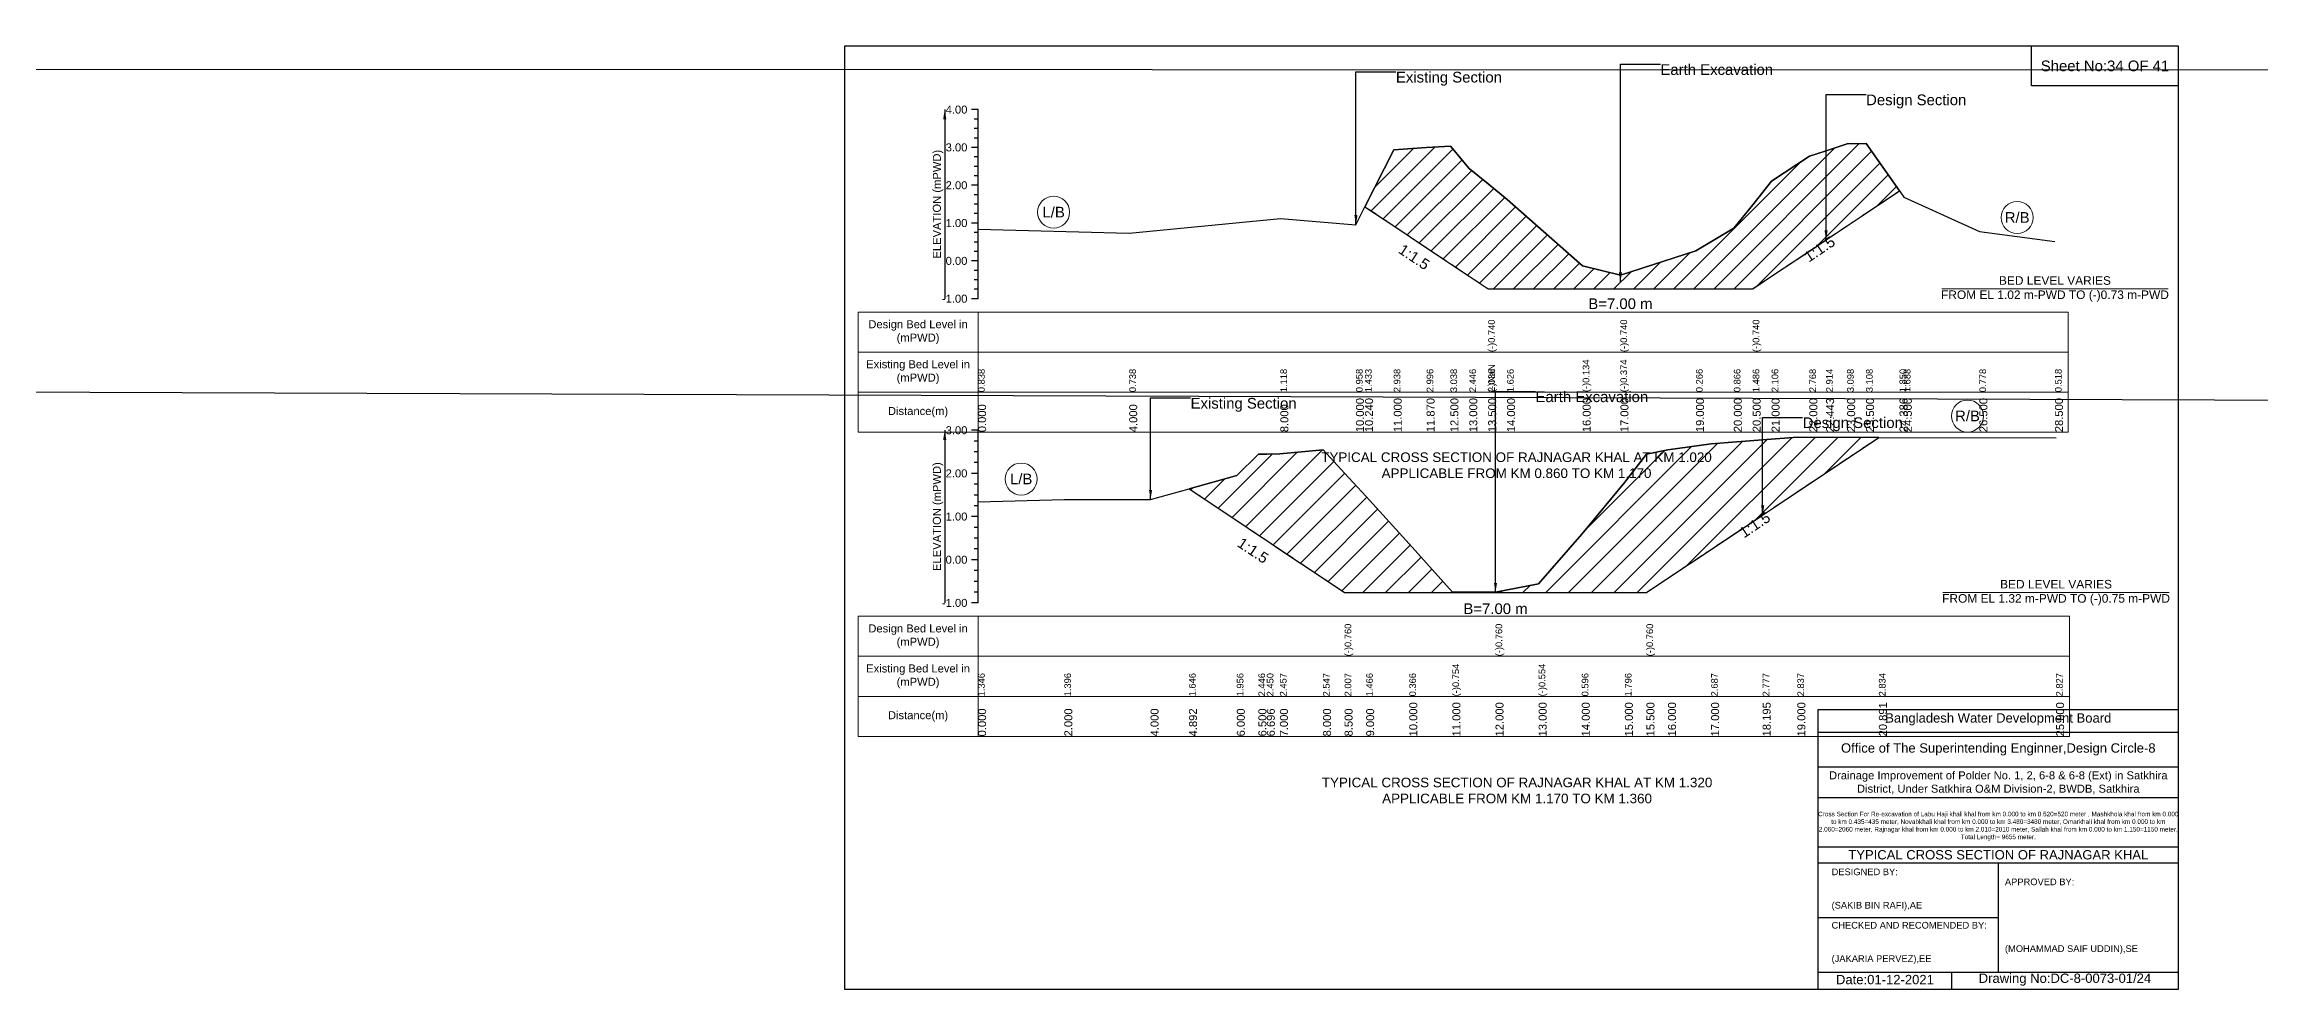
# Model space of a CAD drawing. Header units: inches. Extents: x 0 to 506000, y -4242 to 7.
# Drawn here: x 426399 to 436366, y -4242 to 7 of the extents above; entities that cross this region are included whole.
import ezdxf

# ---------------------------------------------------------------- set-up
doc = ezdxf.new("R2010")
doc.units = ezdxf.units.IN
doc.header["$LTSCALE"] = 7
doc.header["$MEASUREMENT"] = 0
doc.linetypes.add('DASHED', pattern=[0.75, 0.5, -0.25])
for name, color, linetype, lineweight in [('Cross section Data Border', 7, 'Continuous', 9), ('Cross Section Labels', 7, 'Continuous', 9), ('Design_Bed_Level for Xsection', 7, 'DASHED', 25), ('Existing_Bed_Level for Xsection', 7, 'Continuous', 25), ('Long Section Labels', 7, 'Continuous', 9)]:
    doc.layers.add(name, color=color, linetype=linetype, lineweight=lineweight)
doc.styles.get("Standard").update_dxf_attribs({"font": 'arial.ttf'})
doc.dimstyles.get("Standard").update_dxf_attribs({"dimtxt": 0.18, "dimasz": 0.18, "dimexe": 0.18, "dimexo": 0.0625, "dimgap": 0.09, "dimtad": 0, "dimtih": 1, "dimtoh": 1, "dimdec": 4, "dimzin": 0, "dimdsep": 46, "dimtxsty": 'Standard', "dimcen": 0.09, "dimadec": 0, "dimazin": 0, "dimtfac": 1, "dimtdec": 4, "dimtofl": 0, "dimtmove": 0, "dimatfit": 3, "dimfxl": 1, "dimtolj": 1, "dimtzin": 0, "dimarcsym": 0})

msp = doc.modelspace()

# ---------------------------------------------------------------- hatches: boundary and pattern name
at = {"layer": 'Existing_Bed_Level for Xsection'}
h = msp.add_hatch(dxfattribs=at)
h.set_pattern_fill('ANSI31', color=256, scale=510, style=0)
h.paths.add_polyline_path([(432340.8, -722.8), (432470, -808.9), (432617.9, -907.5), (432725, -978.9), (432810, -1035.6), (432895, -1092.2), (432980, -1092.2), (433320, -1092.2), (433490, -1092.2), (433830, -1092.2), (434000, -1092.2), (434085, -1092.2), (434170, -1035.6), (434340, -922.2), (434415.3, -872), (434510, -808.9), (434595, -752.2), (434745.6, -651.8), (434595, -438.1), (434510, -439.8), (434415.3, -471), (434340, -495.9), (434170, -608.4), (434085, -713.8), (434000, -819.2), (433830, -921.2), (433490, -1030), (433320, -989.2), (432980, -690), (432895, -620.3), (432810, -550.6), (432725, -450), (432617.9, -457.1), (432470, -467)])
h = msp.add_hatch(dxfattribs=at)
h.set_pattern_fill('ANSI31', color=256, scale=582, style=0)
h.paths.add_polyline_path([(431549, -1990.5), (431764, -2133.8), (431861, -2198.5), (431899, -2223.8), (431958, -2263.2), (432152, -2392.5), (432249, -2457.2), (432346, -2457.2), (432540, -2457.2), (432734, -2457.2), (432928, -2457.2), (433122, -2457.2), (433316, -2457.2), (433510, -2457.2), (433607, -2457.2), (433704, -2392.5), (433898, -2263.2), (434129.9, -2108.6), (434286, -2004.5), (434652.8, -1760), (434286, -1759.3), (434129.9, -1771.1), (433898, -1788.4), (433704, -1815.6), (433607, -1835.2), (433510, -1961.3), (433316, -2194.1), (433122, -2417.2), (432928, -2456), (432734, -2456), (432540, -2238.7), (432346, -2025.3), (432249, -1920.5), (432152, -1815.6), (431958, -1833.1), (431899, -1834.4), (431861, -1835.2), (431764, -1930.3)])

# ---------------------------------------------------------------- linework, layer by layer
for points in [[(430000, 0), (436000, 0), (436000, -4242), (430000, -4242)], [(435340, 0), (436000, 0), (436000, -180), (435340, -180)]]:
    msp.add_lwpolyline(points, close=True)
for points in [[(434380, -4242), (434380, -2982), (436000, -2982)], [(434380, -3084), (436000, -3084)], [(434380, -3240), (436000, -3240)], [(434380, -3378), (436000, -3378)], [(434380, -3600), (436000, -3600)], [(434380, -3672), (436000, -3672)], [(435190, -3672), (435190, -4164)], [(434380, -3918), (435190, -3918)], [(434380, -4164), (436000, -4164)], [(434980, -4164), (434980, -4242)]]:
    msp.add_lwpolyline(points)
at = {"layer": 'Cross section Data Border'}
for points in [[(430060, -1196.4), (435505, -1196.4), (435505, -1736.4), (430060, -1736.4)], [(430060, -2563.7), (435510, -2563.7), (435510, -3103.7), (430060, -3103.7)]]:
    msp.add_lwpolyline(points, close=True, dxfattribs=at)
for points in [[(430600, -1196.4), (430600, -1736.4)], [(430060, -1376.4), (435505, -1376.4)], [(430060, -1556.4), (435505, -1556.4)], [(430600, -2563.7), (430600, -3103.7)], [(430060, -2743.7), (435510, -2743.7)], [(430060, -2923.7), (435510, -2923.7)]]:
    msp.add_lwpolyline(points, dxfattribs=at)
at = {"layer": 'Cross Section Labels'}
for points in [[(434936, -1092.2), (435954, -1092.2)], [(434941, -2457.2), (435959, -2457.2)]]:
    msp.add_lwpolyline(points, dxfattribs=at)
for centre in [(430940, -747.5), (435275, -771.3), (435051.4, -1663.6), (430794, -1946.8)]:
    msp.add_circle(centre, 72, dxfattribs=at)
at = {"layer": 'Design_Bed_Level for Xsection'}
for points in [[(432340.8, -722.8), (432617.9, -907.5), (432895, -1092.2), (433490, -1092.2), (434085, -1092.2), (434415.3, -872), (434745.6, -651.8)], [(431549, -1990.5), (431899, -2223.8), (432249, -2457.2), (432928, -2457.2), (433607, -2457.2), (434129.9, -2108.6), (434652.8, -1760)]]:
    msp.add_lwpolyline(points, dxfattribs=at)
at = {"layer": 'Existing_Bed_Level for Xsection'}
for points in [[(430600, -286.4), (430570, -286.4)], [(430600, -1136.4), (430600, -966.4), (430600, -796.4), (430600, -626.4), (430600, -456.4), (430600, -286.4)], [(430600, -328.9), (430582, -328.9)], [(430600, -371.4), (430582, -371.4)], [(430600, -456.4), (430570, -456.4)], [(430600, -413.9), (430582, -413.9)], [(430600, -824), (431280, -841), (431960, -776.4), (432300, -803.6), (432340.8, -722.8), (432470, -467), (432617.9, -457.1), (432725, -450), (432810, -550.6), (432895, -620.3), (432895, -620.3), (432980, -690), (433320, -989.2), (433490, -1030), (433490, -1030), (433830, -921.2), (434000, -819.2), (434085, -713.8), (434085, -713.8), (434170, -608.4), (434340, -495.9), (434415.3, -471), (434510, -439.8), (434595, -438.1), (434745.6, -651.8), (434765, -679.5), (435105, -834.2), (435445, -878.4)], [(430600, -498.9), (430582, -498.9)], [(430600, -541.4), (430582, -541.4)], [(430600, -583.9), (430582, -583.9)], [(430600, -626.4), (430570, -626.4)], [(430600, -668.9), (430582, -668.9)], [(430600, -796.4), (430570, -796.4)], [(430600, -711.4), (430582, -711.4)], [(430600, -753.9), (430582, -753.9)], [(430600, -838.9), (430582, -838.9)], [(430600, -881.4), (430582, -881.4)], [(430600, -966.4), (430570, -966.4)], [(430600, -923.9), (430582, -923.9)], [(430600, -1008.9), (430582, -1008.9)], [(430600, -1051.4), (430582, -1051.4)], [(430600, -1093.9), (430582, -1093.9)], [(430600, -1136.4), (430570, -1136.4)], [(430600, -1727.7), (430570, -1727.7)], [(430600, -1776.2), (430582, -1776.2)], [(430600, -2503.7), (430600, -2309.7), (430600, -2115.7), (430600, -1921.7), (430600, -1727.7)], [(430600, -2048.6), (430988, -2038.9), (431376, -2038.9), (431549, -1990.5), (431764, -1930.3), (431861, -1835.2), (431899, -1834.4), (431958, -1833.1), (432152, -1815.6), (432249, -1920.5), (432249, -1920.5), (432346, -2025.3), (432540, -2238.7), (432734, -2456), (432928, -2456), (432928, -2456), (433122, -2417.2), (433316, -2194.1), (433510, -1961.3), (433607, -1835.2), (433607, -1835.2), (433704, -1815.6), (433898, -1788.4), (434129.9, -1771.1), (434286, -1759.3), (434652.8, -1760), (435450, -1761.3)], [(430600, -1824.7), (430582, -1824.7)], [(430600, -1873.2), (430582, -1873.2)], [(430600, -1921.7), (430570, -1921.7)], [(430600, -1970.2), (430582, -1970.2)], [(430600, -2018.7), (430582, -2018.7)], [(430600, -2067.2), (430582, -2067.2)], [(430600, -2115.7), (430570, -2115.7)], [(430600, -2164.2), (430582, -2164.2)], [(430600, -2212.7), (430582, -2212.7)], [(430600, -2261.2), (430582, -2261.2)], [(430600, -2309.7), (430570, -2309.7)], [(430600, -2358.2), (430582, -2358.2)], [(430600, -2406.7), (430582, -2406.7)], [(430600, -2455.2), (430582, -2455.2)], [(430600, -2503.7), (430570, -2503.7)]]:
    msp.add_lwpolyline(points, dxfattribs=at)
for points in [[(432340.8, -722.8), (432470, -808.9), (432617.9, -907.5), (432725, -978.9), (432810, -1035.6), (432895, -1092.2), (432895, -1092.2), (432980, -1092.2), (433320, -1092.2), (433490, -1092.2), (433490, -1092.2), (433830, -1092.2), (434000, -1092.2), (434085, -1092.2), (434085, -1092.2), (434170, -1035.6), (434340, -922.2), (434415.3, -872), (434510, -808.9), (434595, -752.2), (434745.6, -651.8), (434595, -438.1), (434510, -439.8), (434415.3, -471), (434340, -495.9), (434170, -608.4), (434085, -713.8), (434085, -713.8), (434000, -819.2), (433830, -921.2), (433490, -1030), (433490, -1030), (433320, -989.2), (432980, -690), (432895, -620.3), (432895, -620.3), (432810, -550.6), (432725, -450), (432617.9, -457.1), (432470, -467)], [(431549, -1990.5), (431549, -1990.5), (431764, -2133.8), (431861, -2198.5), (431899, -2223.8), (431958, -2263.2), (432152, -2392.5), (432249, -2457.2), (432249, -2457.2), (432346, -2457.2), (432540, -2457.2), (432734, -2457.2), (432928, -2457.2), (432928, -2457.2), (433122, -2457.2), (433316, -2457.2), (433510, -2457.2), (433607, -2457.2), (433607, -2457.2), (433704, -2392.5), (433898, -2263.2), (434129.9, -2108.6), (434286, -2004.5), (434652.8, -1760), (434652.8, -1760), (434652.8, -1760), (434286, -1759.3), (434129.9, -1771.1), (433898, -1788.4), (433704, -1815.6), (433607, -1835.2), (433607, -1835.2), (433510, -1961.3), (433316, -2194.1), (433122, -2417.2), (432928, -2456), (432928, -2456), (432734, -2456), (432540, -2238.7), (432346, -2025.3), (432249, -1920.5), (432249, -1920.5), (432152, -1815.6), (431958, -1833.1), (431899, -1834.4), (431861, -1835.2), (431764, -1930.3), (431549, -1990.5)]]:
    msp.add_lwpolyline(points, close=True, dxfattribs=at)

# ---------------------------------------------------------------- texts
at = {"attachment_point": 5}
for s, insert, char_height in [('Sheet No:34 OF 41', (435670, -90), 48), ('Bangladesh Water Development Board', (435190, -3027), 42), ('Office of The Superintending Enginner,Design Circle-8', (435190, -3162), 42)]:
    msp.add_mtext(s, dxfattribs=dict(at, insert=insert, char_height=char_height))
for s, insert, char_height, width, attachment_point in [('Drainage Improvement of Polder No. 1, 2, 6-8 & 6-8 (Ext) in Satkhira District, Under Satkhira O&M Division-2, BWDB, Satkhira', (435190, -3312), 36, 1680, 5), ('Cross Section For Re-excavation of Labu Haji khali khal from km 0.000 to km 0.520=520 meter , Mashkhola khal from km 0.000 to km 0.435=435 meter, Novabkhali khal from km 0.000 to km 3.480=3480 meter, Omarkhali khal from km 0.000 to km 2.060=2060 meter, Rajnagar khal from km 0.000 to km 2.010=2010 meter, Sallah khal from km 0.000 to km 1.150=1150 meter, Total Length= 9655 meter. ', (435190, -3507), 20.5611, 1620, 5), ('TYPICAL CROSS SECTION OF RAJNAGAR KHAL', (435190, -3636), 42, 1680, 5), ('DESIGNED BY:^J^J^J(SAKIB BIN RAFI),AE', (434440, -3792), 30, 840, 4), ('APPROVED BY:^J^J^J^J^J^J(MOHAMMAD SAIF UDDIN),SE', (435220, -3912), 30, 840, 4), ('CHECKED AND RECOMENDED BY:^J^J^J(JAKARIA PERVEZ),EE', (434440, -4032), 30, 840, 4), ('Date:01-12-2021', (434680, -4197), 42, 840, 5), ('Drawing No:DC-8-0073-01/24', (435490, -4197), 42, 1320, 5)]:
    msp.add_mtext(s, dxfattribs=dict(insert=insert, char_height=char_height, width=width, attachment_point=attachment_point))
at = {"layer": 'Cross section Data Border', "char_height": 36, "width": 480, "attachment_point": 5}
for s, insert in [('Design Bed Level in (mPWD)', (430330, -1286.4)), ('Existing Bed Level in (mPWD)', (430330, -1466.4)), ('Distance(m)', (430330, -1646.4)), ('Design Bed Level in (mPWD)', (430330, -2653.7)), ('Existing Bed Level in (mPWD)', (430330, -2833.7)), ('Distance(m)', (430330, -3013.7))]:
    msp.add_mtext(s, dxfattribs=dict(at, insert=insert))
at = {"layer": 'Cross Section Labels'}
for s, insert, char_height, attachment_point in [('Earth Excavation', (433670, -82.4), 48, 1), ('Existing Section', (432480, -116.4), 48, 1), ('Design Section', (434595.3, -218.4), 48, 1), ('L/B', (430940, -747.5), 48, 5), ('R/B', (435275, -771.3), 48, 5), ('BED LEVEL VARIES ^JFROM EL 1.02 m-PWD TO (-)0.73 m-PWD', (435445, -1092.2), 38.4, 5), ('B=7.00 m', (433490, -1134.7), 48, 2), ('Existing Section', (431556, -1582.2), 48, 1), ('Earth Excavation', (433108, -1553.1), 48, 1), ('Design Section', (434309.9, -1669.5), 48, 1), ('R/B', (435051.4, -1663.6), 48, 5), ('TYPICAL CROSS SECTION OF RAJNAGAR KHAL AT KM 1.020^JAPPLICABLE FROM KM 0.860 TO KM 1.170', (433022.5, -1885), 43.2, 5), ('L/B', (430794, -1946.8), 48, 5), ('BED LEVEL VARIES ^JFROM EL 1.32 m-PWD TO (-)0.75 m-PWD', (435450, -2457.2), 38.4, 5), ('B=7.00 m', (432928, -2505.7), 48, 2), ('TYPICAL CROSS SECTION OF RAJNAGAR KHAL AT KM 1.320^JAPPLICABLE FROM KM 1.170 TO KM 1.360', (433025, -3347), 43.2, 5)]:
    msp.add_mtext(s, dxfattribs=dict(at, insert=insert, char_height=char_height, attachment_point=attachment_point))
at = {"layer": 'Cross Section Labels', "char_height": 48, "attachment_point": 2}
for insert, rotation in [((432575.4, -928.7), 326.30993), ((434372.8, -893.3), 33.69007), ((434081.4, -2132.8), 33.69007), ((431850.5, -2248.1), 326.30993)]:
    msp.add_mtext('1:1.5', dxfattribs=dict(at, insert=insert, rotation=rotation))
at = {"layer": 'Existing_Bed_Level for Xsection', "char_height": 36, "attachment_point": 6}
for s, insert in [('4.00', (430552, -286.4)), ('3.00', (430552, -456.4)), ('2.00', (430552, -626.4)), ('1.00', (430552, -796.4)), ('0.00', (430552, -966.4)), ('-1.00', (430552, -1136.4)), ('3.00', (430552, -1727.7)), ('2.00', (430552, -1921.7)), ('1.00', (430552, -2115.7)), ('0.00', (430552, -2309.7)), ('-1.00', (430552, -2503.7))]:
    msp.add_mtext(s, dxfattribs=dict(at, insert=insert))
at = {"layer": 'Existing_Bed_Level for Xsection', "char_height": 36, "attachment_point": 5, "rotation": 90}
for insert in [(430420, -711.4), (430420, -2115.7)]:
    msp.add_mtext('ELEVATION (mPWD)', dxfattribs=dict(at, insert=insert))
at = {"layer": 'Long Section Labels', "attachment_point": 1, "rotation": 90}
for s, insert, char_height in [('(-)0.740', (432895, -1376.4), 30), ('(-)0.740', (433490, -1376.4), 30), ('(-)0.740', (434085, -1376.4), 30), ('0.838', (430600, -1556.4), 30), ('0.738', (431280, -1556.4), 30), ('1.118', (431960, -1556.4), 30), ('0.958', (432300, -1556.4), 30), ('1.433', (432340.8, -1556.4), 30), ('2.938', (432470, -1556.4), 30), ('2.996', (432617.9, -1556.4), 30), ('3.038', (432725, -1556.4), 30), ('2.446', (432810, -1556.4), 30), ('(-)NaN', (432895, -1556.4), 30), ('(-)NaN', (432895, -1556.4), 30), ('2.036', (432895, -1556.4), 30), ('2.036', (432895, -1556.4), 30), ('1.626', (432980, -1556.4), 30), ('(-)0.134', (433320, -1556.4), 30), ('(-)0.374', (433490, -1556.4), 30), ('(-)0.374', (433490, -1556.4), 30), ('(-)0.374', (433490, -1556.4), 30), ('0.266', (433830, -1556.4), 30), ('0.866', (434000, -1556.4), 30), ('1.486', (434085, -1556.4), 30), ('1.486', (434085, -1556.4), 30), ('2.106', (434170, -1556.4), 30), ('2.768', (434340, -1556.4), 30), ('2.914', (434415.3, -1556.4), 30), ('3.098', (434510, -1556.4), 30), ('3.108', (434595, -1556.4), 30), ('1.850', (434745.6, -1556.4), 30), ('1.688', (434765, -1556.4), 30), ('0.778', (435105, -1556.4), 30), ('0.518', (435445, -1556.4), 30), ('10.000', (432300, -1736.4), 36), ('10.240', (432340.8, -1736.4), 36), ('11.000', (432470, -1736.4), 36), ('11.870', (432617.9, -1736.4), 36), ('12.500', (432725, -1736.4), 36), ('13.000', (432810, -1736.4), 36), ('13.500', (432895, -1736.4), 36), ('13.500', (432895, -1736.4), 36), ('13.500', (432895, -1736.4), 36), ('14.000', (432980, -1736.4), 36), ('16.000', (433320, -1736.4), 36), ('17.000', (433490, -1736.4), 36), ('17.000', (433490, -1736.4), 36), ('17.000', (433490, -1736.4), 36), ('19.000', (433830, -1736.4), 36), ('20.000', (434000, -1736.4), 36), ('20.500', (434085, -1736.4), 36), ('20.500', (434085, -1736.4), 36), ('20.500', (434085, -1736.4), 36), ('21.000', (434170, -1736.4), 36), ('22.000', (434340, -1736.4), 36), ('22.443', (434415.3, -1736.4), 36), ('23.000', (434510, -1736.4), 36), ('23.500', (434595, -1736.4), 36), ('24.386', (434745.6, -1736.4), 36), ('24.500', (434765, -1736.4), 36), ('26.500', (435105, -1736.4), 36), ('28.500', (435445, -1736.4), 36), ('0.000', (430600, -1736.4), 36), ('4.000', (431280, -1736.4), 36), ('8.000', (431960, -1736.4), 36), ('(-)0.760', (432249, -2743.7), 30), ('(-)0.760', (432928, -2743.7), 30), ('(-)0.760', (433607, -2743.7), 30), ('(-)0.754', (432734, -2923.7), 30), ('(-)0.754', (432734, -2923.7), 30), ('(-)0.754', (432734, -2923.7), 30), ('(-)0.754', (432734, -2923.7), 30), ('(-)0.554', (433122, -2923.7), 30), ('1.346', (430600, -2923.7), 30), ('1.396', (430988, -2923.7), 30), ('1.396', (430988, -2923.7), 30), ('1.646', (431549, -2923.7), 30), ('1.956', (431764, -2923.7), 30), ('2.446', (431861, -2923.7), 30), ('2.446', (431861, -2923.7), 30), ('2.446', (431861, -2923.7), 30), ('2.446', (431861, -2923.7), 30), ('2.450', (431899, -2923.7), 30), ('2.457', (431958, -2923.7), 30), ('2.547', (432152, -2923.7), 30), ('2.547', (432152, -2923.7), 30), ('2.007', (432249, -2923.7), 30), ('2.007', (432249, -2923.7), 30), ('2.007', (432249, -2923.7), 30), ('1.466', (432346, -2923.7), 30), ('0.366', (432540, -2923.7), 30), ('0.596', (433316, -2923.7), 30), ('1.796', (433510, -2923.7), 30), ('2.687', (433898, -2923.7), 30), ('2.777', (434129.9, -2923.7), 30), ('2.837', (434286, -2923.7), 30), ('2.834', (434652.8, -2923.7), 30), ('2.827', (435450, -2923.7), 30), ('0.000', (430600, -3103.7), 36), ('2.000', (430988, -3103.7), 36), ('4.000', (431376, -3103.7), 36), ('4.892', (431549, -3103.7), 36), ('6.000', (431764, -3103.7), 36), ('6.500', (431861, -3103.7), 36), ('6.696', (431899, -3103.7), 36), ('7.000', (431958, -3103.7), 36), ('8.000', (432152, -3103.7), 36), ('8.500', (432249, -3103.7), 36), ('8.500', (432249, -3103.7), 36), ('8.500', (432249, -3103.7), 36), ('9.000', (432346, -3103.7), 36), ('10.000', (432540, -3103.7), 36), ('11.000', (432734, -3103.7), 36), ('12.000', (432928, -3103.7), 36), ('12.000', (432928, -3103.7), 36), ('12.000', (432928, -3103.7), 36), ('13.000', (433122, -3103.7), 36), ('14.000', (433316, -3103.7), 36), ('15.000', (433510, -3103.7), 36), ('15.500', (433607, -3103.7), 36), ('15.500', (433607, -3103.7), 36), ('15.500', (433607, -3103.7), 36), ('16.000', (433704, -3103.7), 36), ('17.000', (433898, -3103.7), 36), ('18.195', (434129.9, -3103.7), 36), ('19.000', (434286, -3103.7), 36), ('20.891', (434652.8, -3103.7), 36), ('25.000', (435450, -3103.7), 36)]:
    msp.add_mtext(s, dxfattribs=dict(at, insert=insert, char_height=char_height))

# ---------------------------------------------------------------- leaders
at = {"layer": 'Cross Section Labels', "annotation_type": 0, "has_hookline": 1, "hookline_direction": 0}
for points, text_width in [([(0, 0), (452717.5, -111.2), (452897.4, -111.2)], 497), ([(0, 0), (443222, -1616.7), (443401.9, -1616.7)], 497), ([(433490, -1061.1), (433490, -82.4), (433669.9, -82.4)], 497), ([(432300, -803.6), (432300, -116.4), (432479.9, -116.4)], 467.2), ([(434415.3, -872), (434415.3, -218.4), (434595.2, -218.4)], 441.2), ([(431376, -2038.9), (431376, -1582.2), (431555.9, -1582.2)], 467.2), ([(432928, -2456.6), (432928, -1553.1), (433107.9, -1553.1)], 497), ([(434129.9, -2108.6), (434129.9, -1669.5), (434309.8, -1669.5)], 441.2)]:
    msp.add_leader(points, dimstyle='Standard', override={"dimasz": 43.2}, dxfattribs=dict(at, text_width=text_width))
at = {"layer": 'Existing_Bed_Level for Xsection'}
for points in [[(430450, -286.4), (430450, -1136.4)], [(430450, -1727.7), (430450, -2503.7)]]:
    msp.add_leader(points, dimstyle='Standard', override={"dimasz": 43.2}, dxfattribs=at)

doc.saveas('drawing.dxf')
